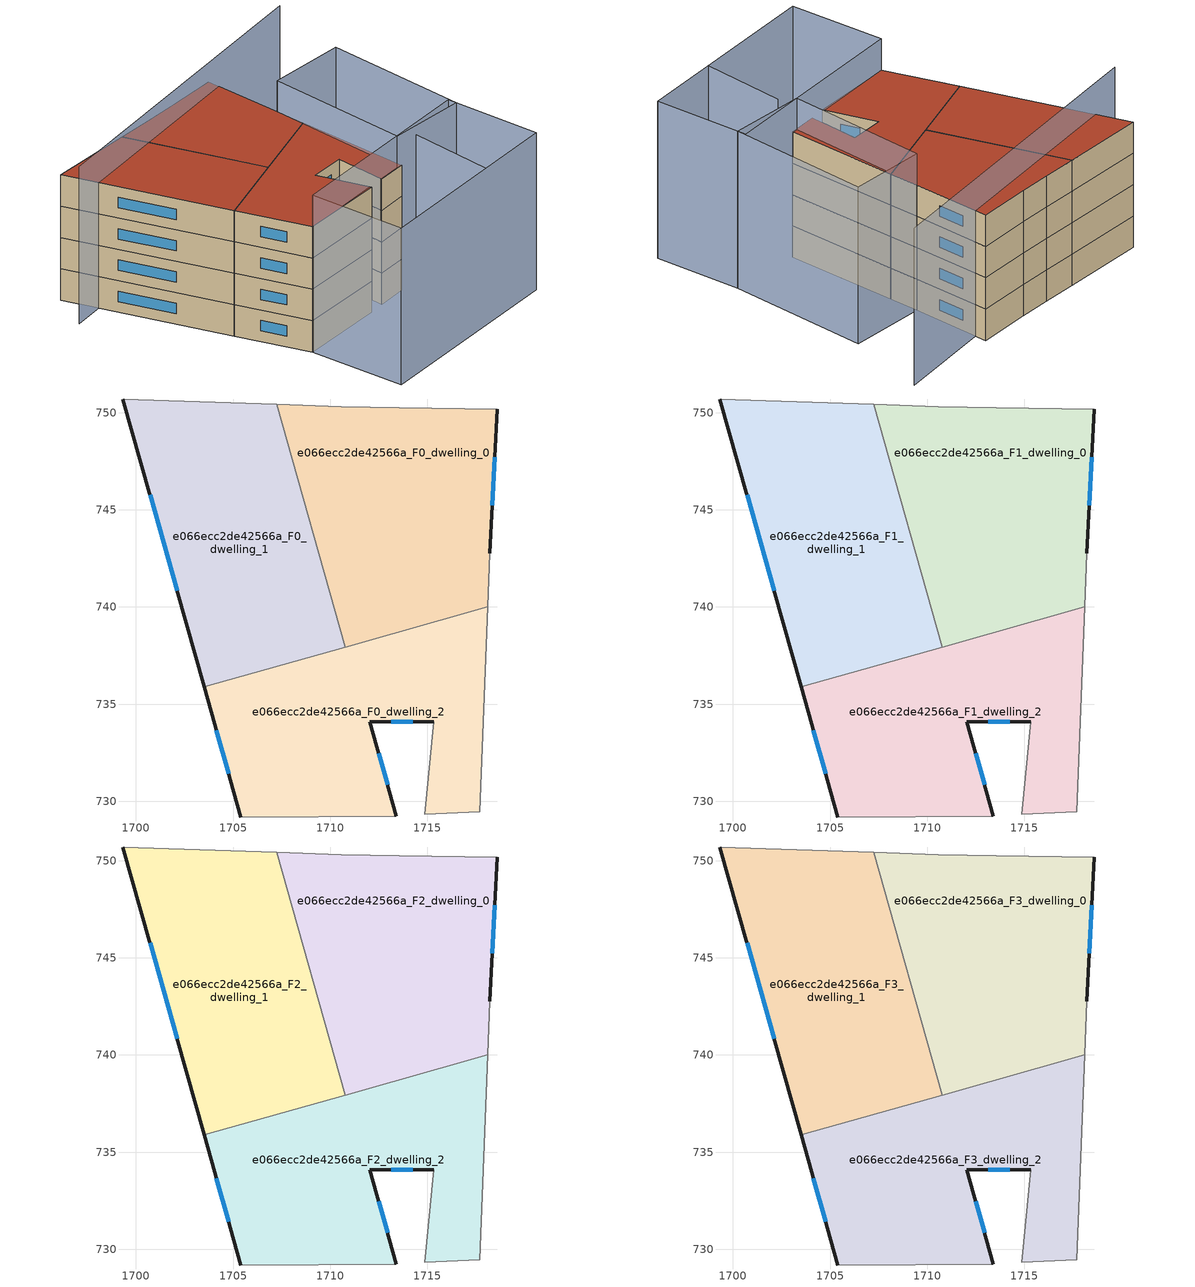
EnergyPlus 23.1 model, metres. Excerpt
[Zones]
e066ecc2de42566a_F0_dwelling_0
 floor ground (EU_floor_Construction): 1718.58,750.18 1718.21,742.75 1718.1,740 1710.76,737.93 1707.24,750.42 1710.57,750.3 1713.56,750.24 z0
 wall outside (EU_wall_Construction): 1718.21,742.75 1718.58,750.18 z0:3
 wall adiabatic (EU_wall_Construction): 1718.58,750.18 1713.56,750.24 1710.57,750.3 1707.24,750.42 / 1718.1,740 1718.21,742.75 z0:3
 wall to e066ecc2de42566a_F0_dwelling_1 (EU_wall_Construction): 1707.24,750.42 1710.76,737.93 z0:3
 wall to e066ecc2de42566a_F0_dwelling_2 (EU_wall_Construction): 1710.76,737.93 1718.1,740 z0:3
 window (EU_Window_Construction): 1718.33,745.23 1718.46,747.7 z1:2
e066ecc2de42566a_F0_dwelling_1
 floor ground (EU_floor_Construction): 1707.24,750.42 1710.76,737.93 1703.51,735.89 1699.33,750.7 z0
 wall outside (EU_wall_Construction): 1699.33,750.7 1703.51,735.89 z0:3
 wall adiabatic (EU_wall_Construction): 1707.24,750.42 1699.33,750.7 z0:3
 wall to e066ecc2de42566a_F0_dwelling_2 (EU_wall_Construction): 1703.51,735.89 1710.76,737.93 z0:3
 window (EU_Window_Construction): 1700.72,745.76 1702.12,740.83 z1:2
e066ecc2de42566a_F0_dwelling_2
 floor ground (EU_floor_Construction): 1718.1,740 1717.69,729.45 1714.87,729.33 1715.33,734.09 1712.04,734.08 1713.4,729.23 1705.4,729.19 1703.51,735.89 z0
 wall outside (EU_wall_Construction): 1703.51,735.89 1705.4,729.19 / 1713.4,729.23 1712.04,734.08 1715.33,734.09 z0:3
 wall adiabatic (EU_wall_Construction): 1705.4,729.19 1713.4,729.23 / 1715.33,734.09 1714.87,729.33 1717.69,729.45 1718.1,740 z0:3
 window (EU_Window_Construction): 1704.14,733.66 1704.77,731.42 / 1713.14,734.08 1714.23,734.09 / 1712.95,730.85 1712.49,732.46 z1:2
e066ecc2de42566a_F1_dwelling_0
 floor to e066ecc2de42566a_F0_dwelling_0 (EU_floor_Construction): 1718.58,750.18 1718.21,742.75 1718.1,740 1710.76,737.93 1707.24,750.42 1710.57,750.3 1713.56,750.24 z3
 wall outside (EU_wall_Construction): 1718.21,742.75 1718.58,750.18 z3:6
 wall adiabatic (EU_wall_Construction): 1718.58,750.18 1713.56,750.24 1710.57,750.3 1707.24,750.42 / 1718.1,740 1718.21,742.75 z3:6
 wall to e066ecc2de42566a_F1_dwelling_1 (EU_wall_Construction): 1707.24,750.42 1710.76,737.93 z3:6
 wall to e066ecc2de42566a_F1_dwelling_2 (EU_wall_Construction): 1710.76,737.93 1718.1,740 z3:6
 window (EU_Window_Construction): 1718.33,745.23 1718.46,747.7 z4:5
e066ecc2de42566a_F1_dwelling_1
 floor to e066ecc2de42566a_F0_dwelling_1 (EU_floor_Construction): 1707.24,750.42 1710.76,737.93 1703.51,735.89 1699.33,750.7 z3
 wall outside (EU_wall_Construction): 1699.33,750.7 1703.51,735.89 z3:6
 wall adiabatic (EU_wall_Construction): 1707.24,750.42 1699.33,750.7 z3:6
 wall to e066ecc2de42566a_F1_dwelling_2 (EU_wall_Construction): 1703.51,735.89 1710.76,737.93 z3:6
 window (EU_Window_Construction): 1700.72,745.76 1702.12,740.83 z4:5
e066ecc2de42566a_F1_dwelling_2
 floor to e066ecc2de42566a_F0_dwelling_2 (EU_floor_Construction): 1718.1,740 1717.69,729.45 1714.87,729.33 1715.33,734.09 1712.04,734.08 1713.4,729.23 1705.4,729.19 1703.51,735.89 z3
 wall outside (EU_wall_Construction): 1703.51,735.89 1705.4,729.19 / 1713.4,729.23 1712.04,734.08 1715.33,734.09 z3:6
 wall adiabatic (EU_wall_Construction): 1705.4,729.19 1713.4,729.23 / 1715.33,734.09 1714.87,729.33 1717.69,729.45 1718.1,740 z3:6
 window (EU_Window_Construction): 1704.14,733.66 1704.77,731.42 / 1713.14,734.08 1714.23,734.09 / 1712.95,730.85 1712.49,732.46 z4:5
e066ecc2de42566a_F2_dwelling_0
 floor to e066ecc2de42566a_F1_dwelling_0 (EU_floor_Construction): 1718.58,750.18 1718.21,742.75 1718.1,740 1710.76,737.93 1707.24,750.42 1710.57,750.3 1713.56,750.24 z6
 wall outside (EU_wall_Construction): 1718.21,742.75 1718.58,750.18 z6:9
 wall adiabatic (EU_wall_Construction): 1718.58,750.18 1713.56,750.24 1710.57,750.3 1707.24,750.42 / 1718.1,740 1718.21,742.75 z6:9
 wall to e066ecc2de42566a_F2_dwelling_1 (EU_wall_Construction): 1707.24,750.42 1710.76,737.93 z6:9
 wall to e066ecc2de42566a_F2_dwelling_2 (EU_wall_Construction): 1710.76,737.93 1718.1,740 z6:9
 window (EU_Window_Construction): 1718.33,745.23 1718.46,747.7 z7:8
e066ecc2de42566a_F2_dwelling_1
 floor to e066ecc2de42566a_F1_dwelling_1 (EU_floor_Construction): 1707.24,750.42 1710.76,737.93 1703.51,735.89 1699.33,750.7 z6
 wall outside (EU_wall_Construction): 1699.33,750.7 1703.51,735.89 z6:9
 wall adiabatic (EU_wall_Construction): 1707.24,750.42 1699.33,750.7 z6:9
 wall to e066ecc2de42566a_F2_dwelling_2 (EU_wall_Construction): 1703.51,735.89 1710.76,737.93 z6:9
 window (EU_Window_Construction): 1700.72,745.76 1702.12,740.83 z7:8
e066ecc2de42566a_F2_dwelling_2
 floor to e066ecc2de42566a_F1_dwelling_2 (EU_floor_Construction): 1718.1,740 1717.69,729.45 1714.87,729.33 1715.33,734.09 1712.04,734.08 1713.4,729.23 1705.4,729.19 1703.51,735.89 z6
 wall outside (EU_wall_Construction): 1703.51,735.89 1705.4,729.19 / 1713.4,729.23 1712.04,734.08 1715.33,734.09 z6:9
 wall adiabatic (EU_wall_Construction): 1705.4,729.19 1713.4,729.23 / 1715.33,734.09 1714.87,729.33 1717.69,729.45 1718.1,740 z6:9
 window (EU_Window_Construction): 1704.14,733.66 1704.77,731.42 / 1713.14,734.08 1714.23,734.09 / 1712.95,730.85 1712.49,732.46 z7:8
e066ecc2de42566a_F3_dwelling_0
 floor to e066ecc2de42566a_F2_dwelling_0 (EU_floor_Construction): 1718.58,750.18 1718.21,742.75 1718.1,740 1710.76,737.93 1707.24,750.42 1710.57,750.3 1713.56,750.24 z9
 wall outside (EU_wall_Construction): 1718.21,742.75 1718.58,750.18 z9:12
 wall adiabatic (EU_wall_Construction): 1718.58,750.18 1713.56,750.24 1710.57,750.3 1707.24,750.42 / 1718.1,740 1718.21,742.75 z9:12
 wall to e066ecc2de42566a_F3_dwelling_1 (EU_wall_Construction): 1707.24,750.42 1710.76,737.93 z9:12
 wall to e066ecc2de42566a_F3_dwelling_2 (EU_wall_Construction): 1710.76,737.93 1718.1,740 z9:12
 window (EU_Window_Construction): 1718.33,745.23 1718.46,747.7 z10:11
 roof outside (EU_roof_Construction): 1718.1,740 1718.21,742.75 1718.58,750.18 1713.56,750.24 1710.57,750.3 1707.24,750.42 1710.76,737.93 z12
e066ecc2de42566a_F3_dwelling_1
 floor to e066ecc2de42566a_F2_dwelling_1 (EU_floor_Construction): 1707.24,750.42 1710.76,737.93 1703.51,735.89 1699.33,750.7 z9
 wall outside (EU_wall_Construction): 1699.33,750.7 1703.51,735.89 z9:12
 wall adiabatic (EU_wall_Construction): 1707.24,750.42 1699.33,750.7 z9:12
 wall to e066ecc2de42566a_F3_dwelling_2 (EU_wall_Construction): 1703.51,735.89 1710.76,737.93 z9:12
 window (EU_Window_Construction): 1700.72,745.76 1702.12,740.83 z10:11
 roof outside (EU_roof_Construction): 1710.76,737.93 1707.24,750.42 1699.33,750.7 1703.51,735.89 z12
e066ecc2de42566a_F3_dwelling_2
 floor to e066ecc2de42566a_F2_dwelling_2 (EU_floor_Construction): 1718.1,740 1717.69,729.45 1714.87,729.33 1715.33,734.09 1712.04,734.08 1713.4,729.23 1705.4,729.19 1703.51,735.89 z9
 wall outside (EU_wall_Construction): 1703.51,735.89 1705.4,729.19 / 1713.4,729.23 1712.04,734.08 1715.33,734.09 z9:12
 wall adiabatic (EU_wall_Construction): 1705.4,729.19 1713.4,729.23 / 1715.33,734.09 1714.87,729.33 1717.69,729.45 1718.1,740 z9:12
 window (EU_Window_Construction): 1704.14,733.66 1704.77,731.42 / 1713.14,734.08 1714.23,734.09 / 1712.95,730.85 1712.49,732.46 z10:11
 roof outside (EU_roof_Construction): 1717.69,729.45 1718.1,740 1703.51,735.89 1705.4,729.19 1713.4,729.23 1712.04,734.08 1715.33,734.09 1714.87,729.33 z12
shading: 1717.51,720.59 1718.26,728.38 / 1727.79,749.9 1697.31,747.2 / 1705.4,729.19 1724.31,729.73 / 1724.31,729.73 1724.57,720.77 / 1724.57,720.77 1705.66,720.23 / 1705.66,720.23 1705.4,729.19 / 1718.21,742.75 1725.38,742.19 / 1725.38,742.19 1724.34,728.93 / 1724.34,728.93 1717.18,729.49 / 1717.18,729.49 1718.21,742.75 z0:15
[Building]
EU S2 Campaign: North Axis=0; Terrain=City; Solar Distribution=FullExterior
[Site:Location]
Bologna: Latitude=44.5; Longitude=11.25; Time Zone=1; Elevation=37
[SizingPeriod:WeatherFileDays]
AnnualSizingPeriod: Begin Month=1; Begin Day of Month=1; End Month=12; End Day of Month=31; Day of Week for Start Day=Monday; Use Weather File Daylight Saving Period=No; Use Weather File Rain and Snow Indicators=No
[MATERIAL]
EU_InternalMass_Material: Roughness=MediumRough; Thickness=0.1; Conductivity=1; Density=1800; Specific Heat=900; Thermal Absorptance=0.9; Solar Absorptance=0.7; Visible Absorptance=0.7
[MATERIAL:NOMASS] Roughness=MediumRough; Thermal Absorptance=0.9; Solar Absorptance=0.7; Visible Absorptance=0.7
Name | Thermal Resistance
EU_wall_NoMass | 0.937881
EU_roof_NoMass | 0.548572
EU_floor_NoMass | 0.71348
[WINDOWMATERIAL:SIMPLEGLAZINGSYSTEM]
EU_Window_SimpleGlazing: UFactor=4.25633; Solar Heat Gain Coefficient=0.85; Visible Transmittance=0.85
[CONSTRUCTION]
EU_wall_Construction: EU_wall_NoMass
EU_roof_Construction: EU_roof_NoMass
EU_floor_Construction: EU_floor_NoMass
EU_Window_Construction: EU_Window_SimpleGlazing
EU_InternalMass_Construction: EU_InternalMass_Material
[ZONE] Type=1; Multiplier=1; Ceiling Height=autocalculate; Floor Area=autocalculate; Part of Total Floor Area=Yes
Name | Volume
e066ecc2de42566a_F0_dwelling_0; e066ecc2de42566a_F1_dwelling_0; e066ecc2de42566a_F2_dwelling_0; e066ecc2de42566a_F3_dwelling_0 | 320.461
e066ecc2de42566a_F0_dwelling_1; e066ecc2de42566a_F1_dwelling_1; e066ecc2de42566a_F2_dwelling_1; e066ecc2de42566a_F3_dwelling_1 | 320.506
e066ecc2de42566a_F0_dwelling_2; e066ecc2de42566a_F1_dwelling_2; e066ecc2de42566a_F2_dwelling_2; e066ecc2de42566a_F3_dwelling_2 | 320.469
[INTERNALMASS] Construction=EU_InternalMass_Construction
Name | Zone or ZoneList | Surface Area
e066ecc2de42566a_F0_dwelling_0_EU_InternalMass | e066ecc2de42566a_F0_dwelling_0 | 106.821
e066ecc2de42566a_F0_dwelling_1_EU_InternalMass | e066ecc2de42566a_F0_dwelling_1 | 106.835
e066ecc2de42566a_F0_dwelling_2_EU_InternalMass | e066ecc2de42566a_F0_dwelling_2 | 106.823
e066ecc2de42566a_F1_dwelling_0_EU_InternalMass | e066ecc2de42566a_F1_dwelling_0 | 106.821
e066ecc2de42566a_F1_dwelling_1_EU_InternalMass | e066ecc2de42566a_F1_dwelling_1 | 106.835
e066ecc2de42566a_F1_dwelling_2_EU_InternalMass | e066ecc2de42566a_F1_dwelling_2 | 106.823
e066ecc2de42566a_F2_dwelling_0_EU_InternalMass | e066ecc2de42566a_F2_dwelling_0 | 106.821
e066ecc2de42566a_F2_dwelling_1_EU_InternalMass | e066ecc2de42566a_F2_dwelling_1 | 106.835
e066ecc2de42566a_F2_dwelling_2_EU_InternalMass | e066ecc2de42566a_F2_dwelling_2 | 106.823
e066ecc2de42566a_F3_dwelling_0_EU_InternalMass | e066ecc2de42566a_F3_dwelling_0 | 106.821
e066ecc2de42566a_F3_dwelling_1_EU_InternalMass | e066ecc2de42566a_F3_dwelling_1 | 106.835
e066ecc2de42566a_F3_dwelling_2_EU_InternalMass | e066ecc2de42566a_F3_dwelling_2 | 106.823
[OTHEREQUIPMENT] Fuel Type=Electricity; Design Level Calculation Method=Watts/Area; Power per Zone Floor Area=1; Fraction Latent=0; Fraction Radiant=0; Fraction Lost=0; Carbon Dioxide Generation Rate=0; EndUse Subcategory=EU_Step8_InternalGains
Name | Zone or ZoneList or Space or SpaceList | Schedule
EU_Step8_InternalGain_e066ecc2de42566a_F0_dwelling_0_f000 | e066ecc2de42566a_F0_dwelling_0 | EU_Step8_GainSchedule_e066ecc2de42566a_F0_dwelling_0_f000
EU_Step8_InternalGain_e066ecc2de42566a_F0_dwelling_1_f000 | e066ecc2de42566a_F0_dwelling_1 | EU_Step8_GainSchedule_e066ecc2de42566a_F0_dwelling_1_f000
EU_Step8_InternalGain_e066ecc2de42566a_F0_dwelling_2_f000 | e066ecc2de42566a_F0_dwelling_2 | EU_Step8_GainSchedule_e066ecc2de42566a_F0_dwelling_2_f000
EU_Step8_InternalGain_e066ecc2de42566a_F1_dwelling_0_f000 | e066ecc2de42566a_F1_dwelling_0 | EU_Step8_GainSchedule_e066ecc2de42566a_F1_dwelling_0_f000
EU_Step8_InternalGain_e066ecc2de42566a_F1_dwelling_1_f000 | e066ecc2de42566a_F1_dwelling_1 | EU_Step8_GainSchedule_e066ecc2de42566a_F1_dwelling_1_f000
EU_Step8_InternalGain_e066ecc2de42566a_F1_dwelling_2_f000 | e066ecc2de42566a_F1_dwelling_2 | EU_Step8_GainSchedule_e066ecc2de42566a_F1_dwelling_2_f000
EU_Step8_InternalGain_e066ecc2de42566a_F2_dwelling_0_f000 | e066ecc2de42566a_F2_dwelling_0 | EU_Step8_GainSchedule_e066ecc2de42566a_F2_dwelling_0_f000
EU_Step8_InternalGain_e066ecc2de42566a_F2_dwelling_1_f000 | e066ecc2de42566a_F2_dwelling_1 | EU_Step8_GainSchedule_e066ecc2de42566a_F2_dwelling_1_f000
EU_Step8_InternalGain_e066ecc2de42566a_F2_dwelling_2_f000 | e066ecc2de42566a_F2_dwelling_2 | EU_Step8_GainSchedule_e066ecc2de42566a_F2_dwelling_2_f000
EU_Step8_InternalGain_e066ecc2de42566a_F3_dwelling_0_f000 | e066ecc2de42566a_F3_dwelling_0 | EU_Step8_GainSchedule_e066ecc2de42566a_F3_dwelling_0_f000
EU_Step8_InternalGain_e066ecc2de42566a_F3_dwelling_1_f000 | e066ecc2de42566a_F3_dwelling_1 | EU_Step8_GainSchedule_e066ecc2de42566a_F3_dwelling_1_f000
EU_Step8_InternalGain_e066ecc2de42566a_F3_dwelling_2_f000 | e066ecc2de42566a_F3_dwelling_2 | EU_Step8_GainSchedule_e066ecc2de42566a_F3_dwelling_2_f000
[ZONEVENTILATION:DESIGNFLOWRATE] Schedule=EU_AlwaysOn; Design Flow Rate Calculation Method=AirChanges/Hour; Air Changes per Hour=0.687892; Ventilation Type=Natural; Fan Pressure Rise=0; Fan Total Efficiency=1; Constant Term Coefficient=1; Temperature Term Coefficient=0; Velocity Term Coefficient=0; Velocity Squared Term Coefficient=0; Minimum Indoor Temperature=-100; Maximum Indoor Temperature=100; Delta Temperature=-100; Minimum Outdoor Temperature=-100; Maximum Outdoor Temperature=100; Maximum Wind Speed=40
Name | Zone or ZoneList or Space or SpaceList
EU_ConstantAir_e066ecc2de42566a_F0_dwelling_0 | e066ecc2de42566a_F0_dwelling_0
EU_ConstantAir_e066ecc2de42566a_F0_dwelling_1 | e066ecc2de42566a_F0_dwelling_1
EU_ConstantAir_e066ecc2de42566a_F0_dwelling_2 | e066ecc2de42566a_F0_dwelling_2
EU_ConstantAir_e066ecc2de42566a_F1_dwelling_0 | e066ecc2de42566a_F1_dwelling_0
EU_ConstantAir_e066ecc2de42566a_F1_dwelling_1 | e066ecc2de42566a_F1_dwelling_1
EU_ConstantAir_e066ecc2de42566a_F1_dwelling_2 | e066ecc2de42566a_F1_dwelling_2
EU_ConstantAir_e066ecc2de42566a_F2_dwelling_0 | e066ecc2de42566a_F2_dwelling_0
EU_ConstantAir_e066ecc2de42566a_F2_dwelling_1 | e066ecc2de42566a_F2_dwelling_1
EU_ConstantAir_e066ecc2de42566a_F2_dwelling_2 | e066ecc2de42566a_F2_dwelling_2
EU_ConstantAir_e066ecc2de42566a_F3_dwelling_0 | e066ecc2de42566a_F3_dwelling_0
EU_ConstantAir_e066ecc2de42566a_F3_dwelling_1 | e066ecc2de42566a_F3_dwelling_1
EU_ConstantAir_e066ecc2de42566a_F3_dwelling_2 | e066ecc2de42566a_F3_dwelling_2
[HVACTEMPLATE:THERMOSTAT] Constant Heating Setpoint=20; Constant Cooling Setpoint=50
EU_HeatOnly_e066ecc2de42566a_F0_dwelling_0; EU_HeatOnly_e066ecc2de42566a_F0_dwelling_1; EU_HeatOnly_e066ecc2de42566a_F0_dwelling_2; EU_HeatOnly_e066ecc2de42566a_F1_dwelling_0; EU_HeatOnly_e066ecc2de42566a_F1_dwelling_1; EU_HeatOnly_e066ecc2de42566a_F1_dwelling_2; EU_HeatOnly_e066ecc2de42566a_F2_dwelling_0; EU_HeatOnly_e066ecc2de42566a_F2_dwelling_1; EU_HeatOnly_e066ecc2de42566a_F2_dwelling_2; EU_HeatOnly_e066ecc2de42566a_F3_dwelling_0; EU_HeatOnly_e066ecc2de42566a_F3_dwelling_1; EU_HeatOnly_e066ecc2de42566a_F3_dwelling_2
[HVACTEMPLATE:ZONE:IDEALLOADSAIRSYSTEM] System Availability Schedule=EU_AlwaysOn; Maximum Heating Supply Air Temperature=50; Minimum Cooling Supply Air Temperature=13; Maximum Heating Supply Air Humidity Ratio=0.0156; Minimum Cooling Supply Air Humidity Ratio=0.0077; Heating Limit=NoLimit; Cooling Limit=NoLimit; Heating Availability Schedule=EU_AlwaysOn; Cooling Availability Schedule=EU_CoolingOff; Dehumidification Control Type=ConstantSensibleHeatRatio; Cooling Sensible Heat Ratio=0.7; Dehumidification Setpoint=60; Humidification Control Type=None; Humidification Setpoint=30; Outdoor Air Method=None; Outdoor Air Flow Rate per Person=0.00944; Outdoor Air Flow Rate per Zone Floor Area=0; Outdoor Air Flow Rate per Zone=0; Demand Controlled Ventilation Type=None; Outdoor Air Economizer Type=NoEconomizer; Heat Recovery Type=None; Sensible Heat Recovery Effectiveness=0.7; Latent Heat Recovery Effectiveness=0.65
Name | Template Thermostat
e066ecc2de42566a_F0_dwelling_0 | EU_HeatOnly_e066ecc2de42566a_F0_dwelling_0
e066ecc2de42566a_F0_dwelling_1 | EU_HeatOnly_e066ecc2de42566a_F0_dwelling_1
e066ecc2de42566a_F0_dwelling_2 | EU_HeatOnly_e066ecc2de42566a_F0_dwelling_2
e066ecc2de42566a_F1_dwelling_0 | EU_HeatOnly_e066ecc2de42566a_F1_dwelling_0
e066ecc2de42566a_F1_dwelling_1 | EU_HeatOnly_e066ecc2de42566a_F1_dwelling_1
e066ecc2de42566a_F1_dwelling_2 | EU_HeatOnly_e066ecc2de42566a_F1_dwelling_2
e066ecc2de42566a_F2_dwelling_0 | EU_HeatOnly_e066ecc2de42566a_F2_dwelling_0
e066ecc2de42566a_F2_dwelling_1 | EU_HeatOnly_e066ecc2de42566a_F2_dwelling_1
e066ecc2de42566a_F2_dwelling_2 | EU_HeatOnly_e066ecc2de42566a_F2_dwelling_2
e066ecc2de42566a_F3_dwelling_0 | EU_HeatOnly_e066ecc2de42566a_F3_dwelling_0
e066ecc2de42566a_F3_dwelling_1 | EU_HeatOnly_e066ecc2de42566a_F3_dwelling_1
e066ecc2de42566a_F3_dwelling_2 | EU_HeatOnly_e066ecc2de42566a_F3_dwelling_2
[SIZING:ZONE] Zone Cooling Design Supply Air Temperature Input Method=SupplyAirTemperature; Zone Cooling Design Supply Air Temperature=13; Zone Heating Design Supply Air Temperature Input Method=SupplyAirTemperature; Zone Heating Design Supply Air Temperature=50; Zone Cooling Design Supply Air Humidity Ratio=0.008; Zone Heating Design Supply Air Humidity Ratio=0.008; Cooling Design Air Flow Method=DesignDay; Cooling Design Air Flow Rate=0; Cooling Minimum Air Flow per Zone Floor Area=0.000762; Cooling Minimum Air Flow=0; Cooling Minimum Air Flow Fraction=0.2; Heating Design Air Flow Method=DesignDay; Heating Design Air Flow Rate=0; Heating Maximum Air Flow per Zone Floor Area=0.002032; Heating Maximum Air Flow=0.141576; Heating Maximum Air Flow Fraction=0.3; Account for Dedicated Outdoor Air System=No; Dedicated Outdoor Air System Control Strategy=NeutralSupplyAir; Dedicated Outdoor Air Low Setpoint Temperature for Design=autosize; Dedicated Outdoor Air High Setpoint Temperature for Design=autosize; Zone Load Sizing Method=Sensible Load Only No Latent Load; Zone Latent Cooling Design Supply Air Humidity Ratio Input Method=HumidityRatioDifference; Zone Cooling Design Supply Air Humidity Ratio Difference=0.005; Zone Latent Heating Design Supply Air Humidity Ratio Input Method=HumidityRatioDifference; Zone Humidification Design Supply Air Humidity Ratio Difference=0.005
e066ecc2de42566a_F0_dwelling_0; e066ecc2de42566a_F0_dwelling_1; e066ecc2de42566a_F0_dwelling_2; e066ecc2de42566a_F1_dwelling_0; e066ecc2de42566a_F1_dwelling_1; e066ecc2de42566a_F1_dwelling_2; e066ecc2de42566a_F2_dwelling_0; e066ecc2de42566a_F2_dwelling_1; e066ecc2de42566a_F2_dwelling_2; e066ecc2de42566a_F3_dwelling_0; e066ecc2de42566a_F3_dwelling_1; e066ecc2de42566a_F3_dwelling_2
[SCHEDULE:CONSTANT]
Name | Hourly Value
EU_AlwaysOn | 1
EU_CoolingOff | 0
[SCHEDULE:FILE] Column Number=1; Rows to Skip at Top=0; Number of Hours of Data=8760; Column Separator=Comma; Interpolate to Timestep=No; Minutes per Item=60; Adjust Schedule for Daylight Savings=Yes
Name | File
EU_Step8_GainSchedule_e066ecc2de42566a_F0_dwelling_0_f000 | ../../schedules/e066ecc2de42566a/e066ecc2de42566a_F0_dwelling_0_f000_gain.csv
EU_Step8_GainSchedule_e066ecc2de42566a_F0_dwelling_1_f000 | ../../schedules/e066ecc2de42566a/e066ecc2de42566a_F0_dwelling_1_f000_gain.csv
EU_Step8_GainSchedule_e066ecc2de42566a_F0_dwelling_2_f000 | ../../schedules/e066ecc2de42566a/e066ecc2de42566a_F0_dwelling_2_f000_gain.csv
EU_Step8_GainSchedule_e066ecc2de42566a_F1_dwelling_0_f000 | ../../schedules/e066ecc2de42566a/e066ecc2de42566a_F1_dwelling_0_f000_gain.csv
EU_Step8_GainSchedule_e066ecc2de42566a_F1_dwelling_1_f000 | ../../schedules/e066ecc2de42566a/e066ecc2de42566a_F1_dwelling_1_f000_gain.csv
EU_Step8_GainSchedule_e066ecc2de42566a_F1_dwelling_2_f000 | ../../schedules/e066ecc2de42566a/e066ecc2de42566a_F1_dwelling_2_f000_gain.csv
EU_Step8_GainSchedule_e066ecc2de42566a_F2_dwelling_0_f000 | ../../schedules/e066ecc2de42566a/e066ecc2de42566a_F2_dwelling_0_f000_gain.csv
EU_Step8_GainSchedule_e066ecc2de42566a_F2_dwelling_1_f000 | ../../schedules/e066ecc2de42566a/e066ecc2de42566a_F2_dwelling_1_f000_gain.csv
EU_Step8_GainSchedule_e066ecc2de42566a_F2_dwelling_2_f000 | ../../schedules/e066ecc2de42566a/e066ecc2de42566a_F2_dwelling_2_f000_gain.csv
EU_Step8_GainSchedule_e066ecc2de42566a_F3_dwelling_0_f000 | ../../schedules/e066ecc2de42566a/e066ecc2de42566a_F3_dwelling_0_f000_gain.csv
EU_Step8_GainSchedule_e066ecc2de42566a_F3_dwelling_1_f000 | ../../schedules/e066ecc2de42566a/e066ecc2de42566a_F3_dwelling_1_f000_gain.csv
EU_Step8_GainSchedule_e066ecc2de42566a_F3_dwelling_2_f000 | ../../schedules/e066ecc2de42566a/e066ecc2de42566a_F3_dwelling_2_f000_gain.csv
